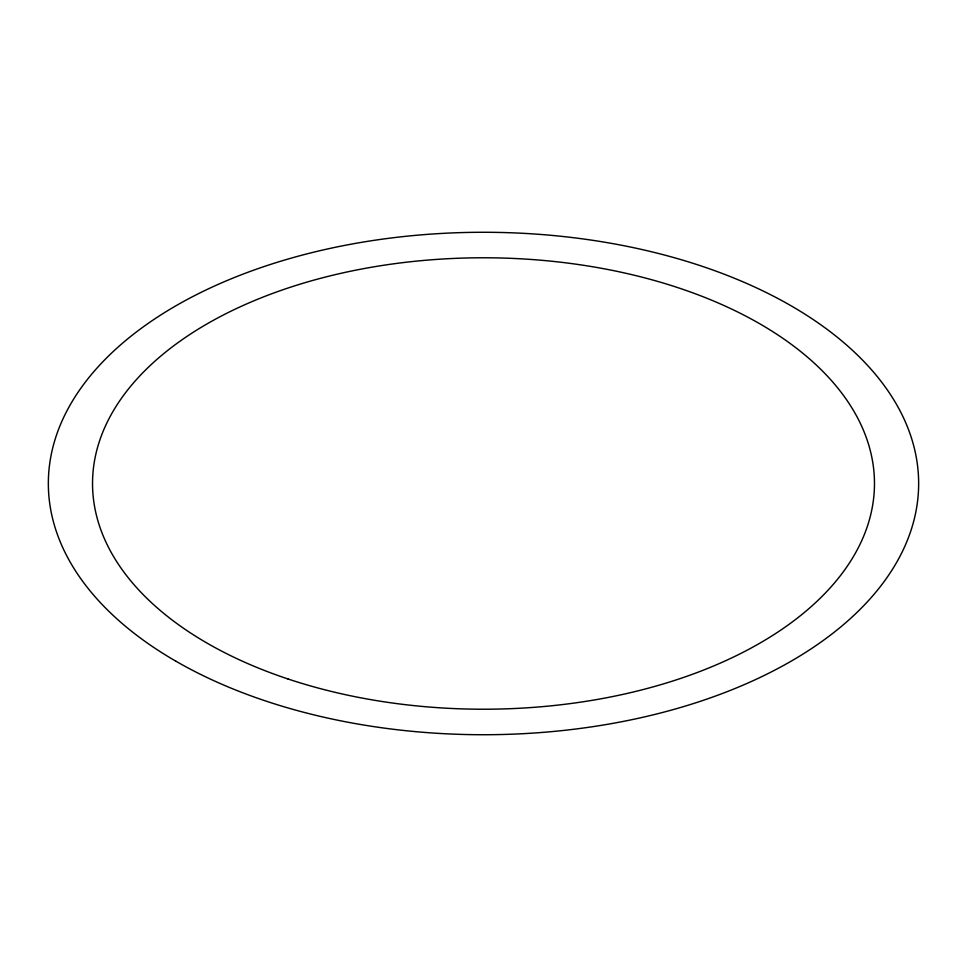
<?xml version="1.0" encoding="UTF-8"?>
<svg xmlns="http://www.w3.org/2000/svg" width="967" height="967" viewBox="0 0 967 967"><rect width="100%" height="100%" fill="white"/><g stroke="black" fill="none" stroke-linecap="round" stroke-linejoin="round"><path stroke-width="1.45" d="M175.801 661.15A435.15 251.227 0 0 0 903.819 548.519A435.15 251.227 0 0 0 370.881 240.831A435.15 251.227 0 0 0 175.801 661.15M288.009 678.979A390.97 225.722 0 0 0 874.47 483.5A390.97 225.722 0 0 0 288.009 288.021A390.97 225.722 0 0 0 288.009 678.979"/></g></svg>
